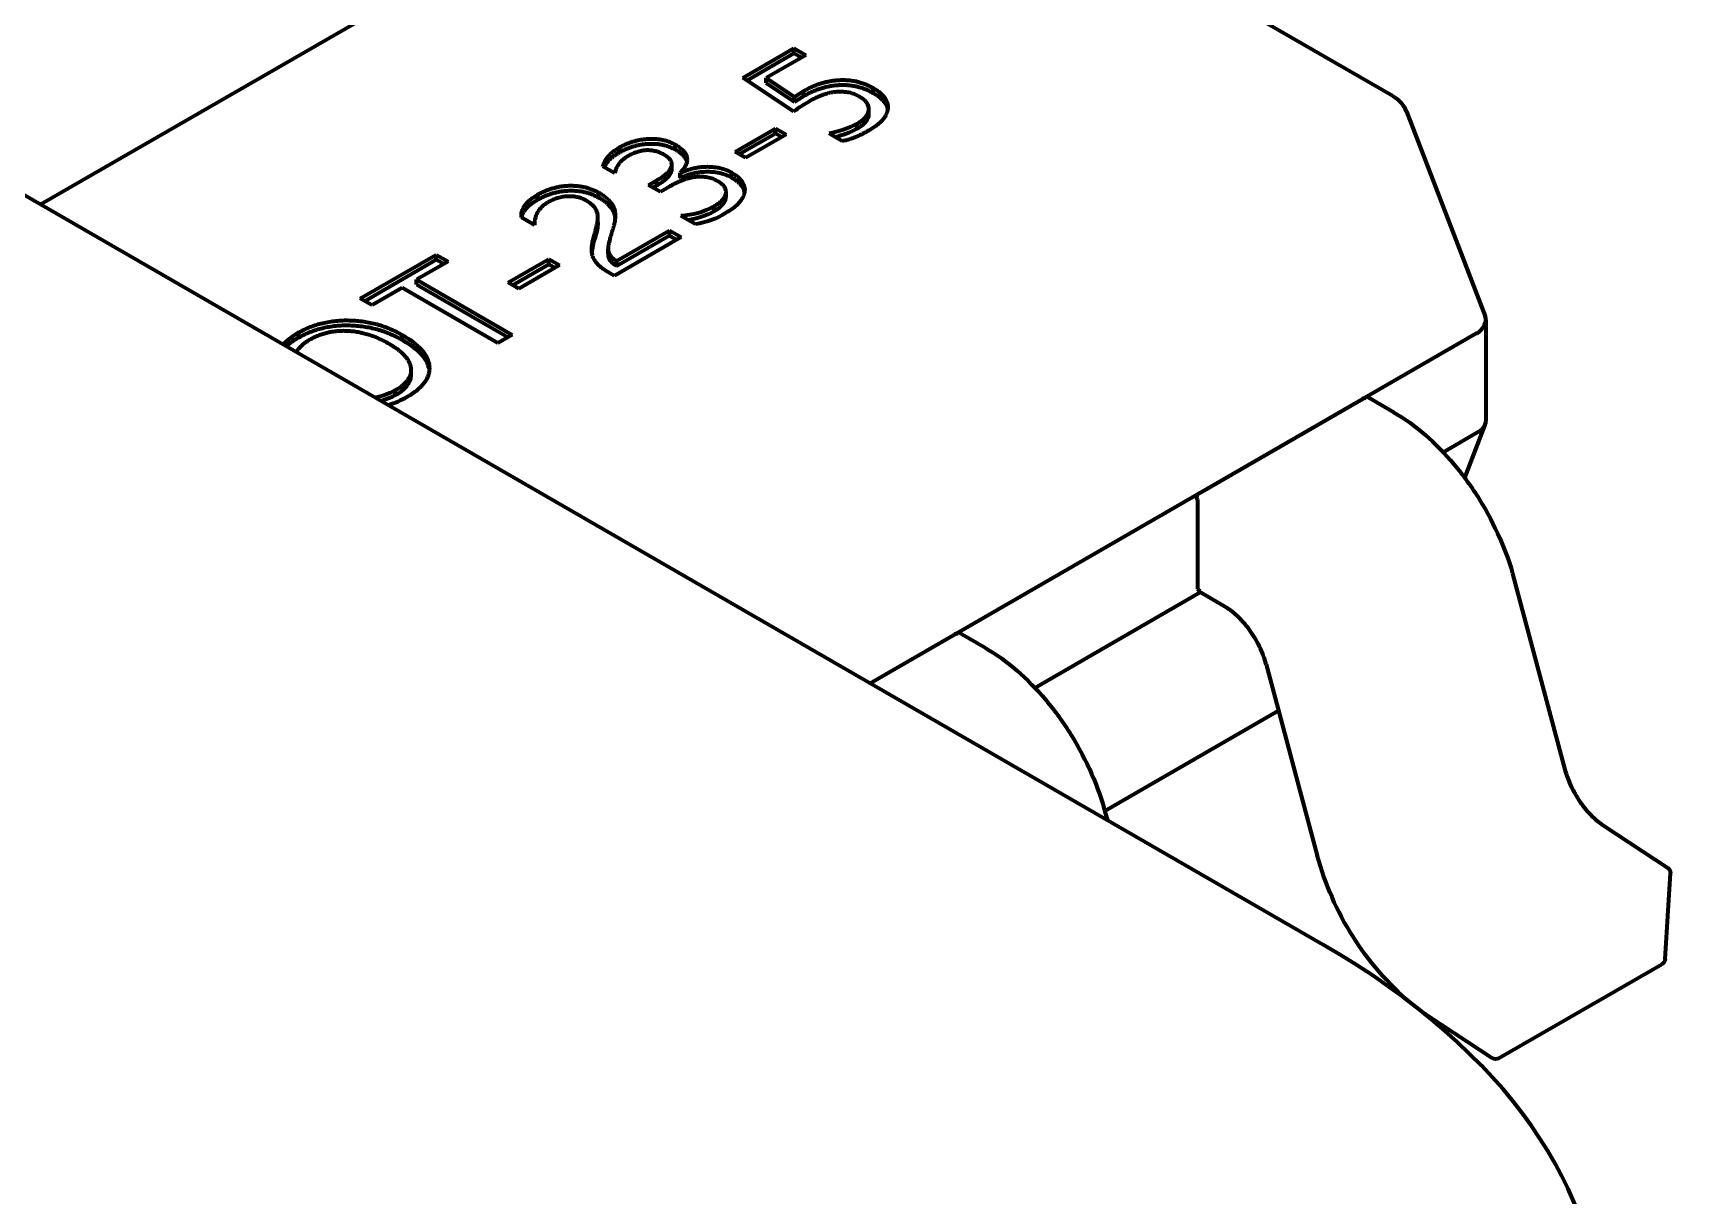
# Model space of a CAD drawing. Header units: millimetres. Extents: x 0 to 1189, y 0 to 841.
# Drawn here: x 656.75 to 659.373, y 236.555 to 238.392 of the extents above; entities that cross this region are included whole.
import ezdxf

# ---------------------------------------------------------------- set-up
doc = ezdxf.new("R2010")
doc.units = ezdxf.units.MM
doc.header["$LTSCALE"] = 0.75
doc.layers.add('Visible', color=7, linetype='Continuous', lineweight=70)

msp = doc.modelspace()

# ---------------------------------------------------------------- linework, layer by layer
at = {"layer": 'Visible', "extrusion": (0, 0.816497, 0.57735)}
for p, q in [((658.7876, 236.9515), (648.0336, 243.1603)), ((657.9542, 238.81), (656.7613, 238.1213)), ((658.8984, 238.2927), (658.0022, 238.81)), ((657.871, 238.322), (657.9516, 238.3685)), ((657.9516, 238.3685), (657.9702, 238.3578)), ((657.9516, 238.3607), (657.9516, 238.3685)), ((657.8773, 238.3178), (657.9516, 238.3607)), ((657.9702, 238.3578), (657.9076, 238.3216)), ((657.9516, 238.3607), (657.9635, 238.3538)), ((657.951, 238.2685), (657.871, 238.322)), ((657.9076, 238.3216), (657.9523, 238.2917)), ((657.9076, 238.3137), (657.9076, 238.3216)), ((657.9076, 238.3137), (657.9523, 238.2838)), ((657.9523, 238.2917), (657.9673, 238.3011)), ((657.9523, 238.2838), (657.9673, 238.2933)), ((657.9523, 238.2838), (657.9523, 238.2917)), ((657.9673, 238.2933), (657.9673, 238.3011)), ((658.0768, 238.298), (658.0768, 238.3058)), ((658.07, 238.2649), (658.07, 238.2727)), ((658.9192, 238.2683), (659.0437, 237.9448)), ((657.8585, 238.2048), (657.9226, 238.2418)), ((657.9226, 238.2418), (657.9392, 238.2323)), ((657.9226, 238.234), (657.9226, 238.2418)), ((658.0508, 238.2411), (658.0508, 238.2489)), ((657.6759, 238.2039), (657.6759, 238.2117)), ((657.7641, 238.2084), (657.7641, 238.2162)), ((657.8652, 238.2009), (657.9226, 238.234)), ((657.9392, 238.2323), (657.875, 238.1952)), ((657.9226, 238.234), (657.9324, 238.2283)), ((658.0278, 238.2218), (658.007, 238.2338)), ((657.7588, 238.1769), (657.7588, 238.1847)), ((657.875, 238.1952), (657.8585, 238.2048)), ((657.6685, 238.171), (657.6499, 238.1818)), ((657.7218, 238.1522), (657.7352, 238.1599)), ((657.7352, 238.1521), (657.7352, 238.1599)), ((657.7717, 238.1718), (657.7721, 238.1716)), ((657.7717, 238.164), (657.7717, 238.1718)), ((657.7717, 238.164), (657.7721, 238.1637)), ((657.7721, 238.1637), (657.7721, 238.1716)), ((657.8532, 238.1641), (657.8532, 238.1719)), ((657.5463, 238.1291), (657.5463, 238.1369)), ((657.6431, 238.1324), (657.6431, 238.1403)), ((657.7405, 238.1414), (657.7218, 238.1522)), ((657.7286, 238.1483), (657.7352, 238.1521)), ((657.7545, 238.1496), (657.7405, 238.1414)), ((657.8443, 238.1335), (657.8443, 238.1414)), ((657.8249, 238.1107), (657.8249, 238.1185)), ((657.5417, 238.0889), (657.5209, 238.1009)), ((657.5417, 238.0889), (657.5417, 238.0903)), ((657.6418, 238.093), (657.6418, 238.1009)), ((657.6716, 238.0324), (657.7549, 238.0805)), ((657.7549, 238.0805), (657.7736, 238.0697)), ((657.7549, 238.0726), (657.7549, 238.0805)), ((657.7958, 238.0903), (657.7731, 238.1035)), ((657.658, 238.0437), (657.658, 238.0516)), ((657.7736, 238.0697), (657.668, 238.0088)), ((657.6716, 238.0245), (657.7549, 238.0726)), ((657.7549, 238.0726), (657.7668, 238.0658)), ((657.2664, 237.9729), (657.3865, 238.0422)), ((657.2732, 237.969), (657.3865, 238.0344)), ((657.4051, 238.0315), (657.3554, 238.0028)), ((657.3865, 238.0422), (657.4051, 238.0315)), ((657.3865, 238.0344), (657.3865, 238.0422)), ((657.3865, 238.0344), (657.3983, 238.0276)), ((657.5003, 237.998), (657.5645, 238.0351)), ((657.5071, 237.9941), (657.5645, 238.0272)), ((657.5811, 238.0255), (657.5169, 237.9884)), ((657.5645, 238.0351), (657.5811, 238.0255)), ((657.5645, 238.0272), (657.5645, 238.0351)), ((657.5645, 238.0272), (657.5743, 238.0216)), ((657.6716, 238.0245), (657.6716, 238.0324)), ((657.3554, 238.0028), (657.5065, 237.9155)), ((657.3554, 237.9949), (657.3554, 238.0028)), ((657.668, 238.0088), (657.6596, 238.0136)), ((657.285, 237.9622), (657.2664, 237.9729)), ((657.3326, 237.9896), (657.285, 237.9622)), ((657.4838, 237.9024), (657.3326, 237.9896)), ((657.3554, 237.9949), (657.4997, 237.9116)), ((657.5169, 237.9884), (657.5003, 237.998)), ((659.0447, 237.9392), (659.0447, 237.7789)), ((657.169, 237.9112), (657.169, 237.9191)), ((657.3327, 237.9077), (657.3327, 237.9155)), ((657.5065, 237.9155), (657.4838, 237.9024)), ((659.0307, 237.9179), (658.0722, 237.3645)), ((657.3469, 237.8525), (657.3469, 237.8603)), ((657.3216, 237.82), (657.3216, 237.8279)), ((658.8541, 237.8159), (658.5961, 237.667)), ((658.8996, 237.7929), (658.8589, 237.8164)), ((659.0114, 237.6895), (659.0437, 237.7733)), ((658.9773, 237.7302), (659.0307, 237.761)), ((658.5893, 237.6552), (658.5893, 237.5141)), ((659.0892, 237.5306), (659.1698, 237.2284)), ((658.3322, 237.3578), (658.5933, 237.5085)), ((658.632, 237.4862), (658.5913, 237.5097)), ((658.2091, 237.4435), (658.0722, 237.3645)), ((658.2546, 237.4205), (658.2139, 237.444)), ((658.6977, 237.3947), (658.7783, 237.0925)), ((658.7174, 237.321), (658.4429, 237.1625)), ((658.4441, 237.1582), (658.4468, 237.1482)), ((659.2307, 237.1399), (659.3322, 237.0731)), ((659.328, 236.9286), (659.3365, 237.0645)), ((659.0652, 236.7719), (659.3232, 236.9209)), ((658.9536, 236.839), (659.0551, 236.7722))]:
    msp.add_line(p, q, dxfattribs=at)
at = {"layer": 'Visible', "extrusion": (-2e-16, -1e-16, -1)}
msp.add_arc((-658.8743, 238.2511), 0.048, 120, 158.9483, dxfattribs=at)
at = {"layer": 'Visible'}
for centre, radius, start, end in [((658.1426, 237.9979), 0.3315, 119.6757, 125.3117), ((657.7489, 238.0339), 0.1173, 161.2804, 173.553), ((657.2188, 237.8287), 0.1031, 118.874, 136.1837), ((657.2252, 237.8114), 0.1145, 119.4046, 131.4715)]:
    msp.add_arc(centre, radius, start, end, dxfattribs=at)
at = {"layer": 'Visible', "extrusion": (-1e-16, 0, -1)}
for centre, radius, start, end in [((-657.9847, 238.3698), 0.1378, 241.3123, 260.6845), ((-657.9886, 238.3525), 0.1276, 240.8335, 257.2002), ((-657.7743, 238.2234), 0.1348, 239.0626, 260.7927), ((-657.5655, 238.0962), 0.0764, 182.3458, 198.7825), ((-657.2741, 237.9025), 0.0951, 240.0652, 254.6692), ((-657.2665, 237.9448), 0.1474, 240.0243, 252.5604), ((-659.3269, 237.0651), 0.0096, 123.3487, 183.5907), ((-659.0604, 236.7802), 0.0096, 240, 303.3487)]:
    msp.add_arc(centre, radius, start, end, dxfattribs=at)
at = {"layer": 'Visible', "extrusion": (-2e-16, 0, -1)}
for centre, radius, start, end in [((-657.7659, 238.226), 0.1227, 241.2054, 266.6361), ((-659.2299, 237.2149), 0.4678, 310.5722, 344.8271)]:
    msp.add_arc(centre, radius, start, end, dxfattribs=at)
at = {"layer": 'Visible', "extrusion": (-2e-16, 2e-16, -1)}
msp.add_arc((-657.7683, 238.2117), 0.1159, 240.7353, 262.0389, dxfattribs=at)
at = {"layer": 'Visible', "extrusion": (-1e-16, 1e-16, -1)}
for centre, radius, start, end in [((-657.2733, 237.9122), 0.0972, 240.1977, 260.3973), ((-658.8541, 237.8081), 0.00784, 60, 105), ((-658.2091, 237.4357), 0.00784, 60, 105), ((-659.3184, 236.9292), 0.0096, 183.5907, 240)]:
    msp.add_arc(centre, radius, start, end, dxfattribs=at)
at = {"layer": 'Visible', "extrusion": (0, 0, -1)}
msp.add_arc((-658.5961, 237.6591), 0.00784, 330, 60, dxfattribs=at)
at = {"layer": 'Visible', "extrusion": (1e-16, -1e-16, -1)}
msp.add_arc((-658.5961, 237.518), 0.00784, 285, 330, dxfattribs=at)
at = {"layer": 'Visible'}
for centre, major_axis, ratio, start_param, end_param in [((658.9967, 237.9332), (0.0478, 0.0089), 0.564217, -0.866313, 0.104453), ((658.9967, 237.785), (-0.0478, 0.0089), 0.564217, 2.484186, 3.246046), ((657.7269, 236.3391), (1.5, 0), 0.57735, -0.785398, 0.785398)]:
    msp.add_ellipse(centre, major_axis=major_axis, ratio=ratio, start_param=start_param, end_param=end_param, dxfattribs=at)
for points, knots in [([(657.9673, 238.3011), (657.9696, 238.3024), (657.974, 238.3049), (657.981, 238.3081), (657.988, 238.311), (657.995, 238.3134), (658.0021, 238.3153), (658.0093, 238.3168), (658.0165, 238.3178), (658.0237, 238.3184), (658.0309, 238.3185), (658.038, 238.3181), (658.0449, 238.3173), (658.0516, 238.3159), (658.0582, 238.3141), (658.0647, 238.3118), (658.0709, 238.309), (658.0748, 238.3069), (658.0768, 238.3058)], [0, 0, 0, 0, 0.076159, 0.14825, 0.216934, 0.282319, 0.345254, 0.406287, 0.465511, 0.524282, 0.581767, 0.638696, 0.694801, 0.751709, 0.810216, 0.870695, 0.933737, 1, 1, 1, 1]), ([(657.9673, 238.2933), (657.9696, 238.2945), (657.974, 238.297), (657.981, 238.3003), (657.988, 238.3031), (657.995, 238.3055), (658.0021, 238.3075), (658.0093, 238.3089), (658.0165, 238.31), (658.0237, 238.3106), (658.0309, 238.3107), (658.038, 238.3103), (658.0449, 238.3094), (658.0516, 238.3081), (658.0582, 238.3063), (658.0647, 238.304), (658.0709, 238.3012), (658.0748, 238.2991), (658.0768, 238.298)], [0, 0, 0, 0, 0.076159, 0.14825, 0.216934, 0.282319, 0.345254, 0.406287, 0.465511, 0.524282, 0.581767, 0.638696, 0.694801, 0.751709, 0.810216, 0.870695, 0.933737, 1, 1, 1, 1]), ([(658.0554, 238.2919), (658.0541, 238.2926), (658.0515, 238.294), (658.0473, 238.2958), (658.043, 238.2972), (658.0386, 238.2984), (658.0339, 238.2991), (658.0292, 238.2996), (658.0243, 238.2998), (658.0193, 238.2995), (658.0143, 238.299), (658.0092, 238.2981), (658.0041, 238.2969), (657.999, 238.2954), (657.9938, 238.2935), (657.9887, 238.2913), (657.9835, 238.2888), (657.9802, 238.287), (657.9785, 238.286)], [0, 0, 0, 0, 0.062083, 0.121032, 0.177654, 0.232907, 0.287008, 0.341219, 0.396912, 0.453428, 0.51225, 0.572173, 0.63498, 0.700565, 0.769066, 0.841798, 0.91869, 1, 1, 1, 1]), ([(657.6499, 238.1818), (657.6502, 238.1832), (657.6509, 238.186), (657.6528, 238.1901), (657.6552, 238.194), (657.6582, 238.1978), (657.6617, 238.2015), (657.6659, 238.2051), (657.6705, 238.2085), (657.6741, 238.2106), (657.6759, 238.2117)], [0, 0, 0, 0, 0.124808, 0.248005, 0.370909, 0.492675, 0.615908, 0.741303, 0.869099, 1, 1, 1, 1]), ([(657.6759, 238.2117), (657.6777, 238.2127), (657.6812, 238.2147), (657.6868, 238.2173), (657.6924, 238.2195), (657.6981, 238.2214), (657.7039, 238.223), (657.7099, 238.2241), (657.7158, 238.225), (657.7219, 238.2254), (657.7278, 238.2255), (657.7337, 238.2253), (657.7393, 238.2247), (657.7447, 238.2237), (657.7499, 238.2224), (657.7549, 238.2207), (657.7597, 238.2187), (657.7626, 238.217), (657.7641, 238.2162)], [0, 0, 0, 0, 0.075441, 0.147135, 0.215855, 0.281991, 0.3463, 0.408811, 0.47032, 0.531658, 0.591827, 0.650177, 0.707058, 0.763614, 0.820822, 0.878369, 0.937867, 1, 1, 1, 1]), ([(657.6759, 238.2039), (657.6777, 238.2049), (657.6812, 238.2068), (657.6868, 238.2094), (657.6924, 238.2117), (657.6981, 238.2136), (657.7039, 238.2151), (657.7099, 238.2163), (657.7158, 238.2171), (657.7219, 238.2176), (657.7278, 238.2177), (657.7337, 238.2175), (657.7393, 238.2169), (657.7447, 238.2159), (657.7499, 238.2145), (657.7549, 238.2129), (657.7597, 238.2108), (657.7626, 238.2092), (657.7641, 238.2084)], [0, 0, 0, 0, 0.075441, 0.147135, 0.215855, 0.281991, 0.3463, 0.408811, 0.47032, 0.531658, 0.591827, 0.650177, 0.707058, 0.763614, 0.820822, 0.878369, 0.937867, 1, 1, 1, 1]), ([(657.6521, 238.1805), (657.6523, 238.1811), (657.6533, 238.183), (657.6552, 238.1862), (657.6582, 238.19), (657.6617, 238.1937), (657.6659, 238.1972), (657.6705, 238.2007), (657.6741, 238.2028), (657.6759, 238.2039)], [0.1966183, 0.1966183, 0.1966183, 0.1966183, 0.2480047, 0.3709091, 0.4926748, 0.6159078, 0.7413026, 0.8690995, 1, 1, 1, 1]), ([(657.6889, 238.1977), (657.6874, 238.1968), (657.6846, 238.1951), (657.6809, 238.1922), (657.6776, 238.1892), (657.6749, 238.1859), (657.6725, 238.1825), (657.6707, 238.1788), (657.6693, 238.175), (657.6688, 238.1724), (657.6685, 238.171)], [0, 0, 0, 0, 0.120789, 0.239996, 0.360305, 0.48124, 0.605206, 0.73267, 0.863346, 1, 1, 1, 1]), ([(657.7466, 238.2), (657.7455, 238.2006), (657.7433, 238.2018), (657.7399, 238.2034), (657.7365, 238.2047), (657.733, 238.2057), (657.7295, 238.2065), (657.7259, 238.207), (657.7223, 238.2072), (657.7187, 238.2073), (657.7151, 238.207), (657.7114, 238.2064), (657.7077, 238.2056), (657.704, 238.2045), (657.7002, 238.2032), (657.6964, 238.2016), (657.6926, 238.1998), (657.6901, 238.1984), (657.6889, 238.1977)], [0, 0, 0, 0, 0.069732, 0.135022, 0.196455, 0.255143, 0.311671, 0.366449, 0.420427, 0.475062, 0.529701, 0.58661, 0.645875, 0.708486, 0.774577, 0.845123, 0.919948, 1, 1, 1, 1]), ([(657.8318, 238.158), (657.8305, 238.1587), (657.828, 238.1601), (657.8239, 238.1619), (657.8196, 238.1633), (657.8153, 238.1643), (657.8108, 238.165), (657.8062, 238.1654), (657.8015, 238.1654), (657.7967, 238.165), (657.7918, 238.1643), (657.7868, 238.1632), (657.7817, 238.1618), (657.7764, 238.1601), (657.7711, 238.1579), (657.7656, 238.1555), (657.7601, 238.1527), (657.7564, 238.1506), (657.7545, 238.1496)], [0, 0, 0, 0, 0.060021, 0.116969, 0.171159, 0.223772, 0.274737, 0.326278, 0.378445, 0.432141, 0.4889, 0.548263, 0.611779, 0.67927, 0.751718, 0.82918, 0.911857, 1, 1, 1, 1]), ([(657.7721, 238.1716), (657.7738, 238.1723), (657.7772, 238.1739), (657.7825, 238.1759), (657.7878, 238.1775), (657.7932, 238.179), (657.7986, 238.18), (657.804, 238.1808), (657.8095, 238.1813), (657.8149, 238.1814), (657.8203, 238.1813), (657.8256, 238.1808), (657.8307, 238.1801), (657.8355, 238.179), (657.8402, 238.1777), (657.8448, 238.1761), (657.8492, 238.1742), (657.8519, 238.1727), (657.8532, 238.1719)], [0, 0, 0, 0, 0.073045, 0.143274, 0.210654, 0.275936, 0.339493, 0.40143, 0.462555, 0.523512, 0.583371, 0.642358, 0.700625, 0.758294, 0.816446, 0.875625, 0.936786, 1, 1, 1, 1]), ([(657.7721, 238.1637), (657.7738, 238.1645), (657.7772, 238.166), (657.7825, 238.168), (657.7878, 238.1697), (657.7932, 238.1711), (657.7986, 238.1722), (657.804, 238.173), (657.8095, 238.1734), (657.8149, 238.1736), (657.8203, 238.1734), (657.8256, 238.173), (657.8307, 238.1723), (657.8355, 238.1712), (657.8402, 238.1699), (657.8448, 238.1683), (657.8492, 238.1663), (657.8519, 238.1648), (657.8532, 238.1641)], [0, 0, 0, 0, 0.073045, 0.143274, 0.210654, 0.275936, 0.339493, 0.40143, 0.462555, 0.523512, 0.583371, 0.642358, 0.700625, 0.758294, 0.816446, 0.875625, 0.936786, 1, 1, 1, 1]), ([(657.5209, 238.1009), (657.5209, 238.1025), (657.5209, 238.1058), (657.5217, 238.1106), (657.5236, 238.1153), (657.5261, 238.1198), (657.5295, 238.1243), (657.5341, 238.1286), (657.5397, 238.1329), (657.5441, 238.1356), (657.5463, 238.1369)], [0, 0, 0, 0, 0.122889, 0.243164, 0.361851, 0.480193, 0.600607, 0.726086, 0.859015, 1, 1, 1, 1]), ([(657.5463, 238.1369), (657.5482, 238.138), (657.552, 238.1401), (657.558, 238.1428), (657.564, 238.1452), (657.5702, 238.1472), (657.5764, 238.1489), (657.5828, 238.1501), (657.5893, 238.1509), (657.5958, 238.1514), (657.6023, 238.1514), (657.6087, 238.1511), (657.6149, 238.1503), (657.6209, 238.1491), (657.6268, 238.1475), (657.6324, 238.1455), (657.6379, 238.1431), (657.6413, 238.1412), (657.6431, 238.1403)], [0, 0, 0, 0, 0.072845, 0.142706, 0.209506, 0.273874, 0.336507, 0.39788, 0.458241, 0.518424, 0.577897, 0.635861, 0.693656, 0.751476, 0.810243, 0.870928, 0.933828, 1, 1, 1, 1]), ([(657.5463, 238.1291), (657.5482, 238.1301), (657.552, 238.1322), (657.558, 238.135), (657.564, 238.1374), (657.5702, 238.1394), (657.5764, 238.141), (657.5828, 238.1422), (657.5893, 238.1431), (657.5958, 238.1435), (657.6023, 238.1436), (657.6087, 238.1432), (657.6149, 238.1425), (657.6209, 238.1413), (657.6268, 238.1397), (657.6324, 238.1377), (657.6379, 238.1353), (657.6413, 238.1334), (657.6431, 238.1324)], [0, 0, 0, 0, 0.072845, 0.142706, 0.209506, 0.273874, 0.336507, 0.39788, 0.458241, 0.518424, 0.577897, 0.635861, 0.693656, 0.751476, 0.810243, 0.870928, 0.933828, 1, 1, 1, 1]), ([(657.624, 238.1274), (657.6229, 238.128), (657.6208, 238.1292), (657.6173, 238.1307), (657.6137, 238.132), (657.61, 238.133), (657.6062, 238.1337), (657.6024, 238.1343), (657.5984, 238.1345), (657.5944, 238.1344), (657.5903, 238.1341), (657.5862, 238.1336), (657.5822, 238.1328), (657.5782, 238.1317), (657.5743, 238.1304), (657.5704, 238.1288), (657.5666, 238.127), (657.5641, 238.1257), (657.5629, 238.125)], [0, 0, 0, 0, 0.066013, 0.12926, 0.189577, 0.247791, 0.305021, 0.361935, 0.419111, 0.47743, 0.53667, 0.59652, 0.657293, 0.720522, 0.785489, 0.853809, 0.924759, 1, 1, 1, 1]), ([(657.5214, 238.1006), (657.5215, 238.1013), (657.5221, 238.1036), (657.5236, 238.1074), (657.5261, 238.112), (657.5295, 238.1164), (657.5341, 238.1208), (657.5397, 238.1251), (657.5441, 238.1277), (657.5463, 238.1291)], [0.1885548, 0.1885548, 0.1885548, 0.1885548, 0.2431644, 0.3618514, 0.4801929, 0.6006068, 0.7260863, 0.8590153, 1, 1, 1, 1]), ([(657.5629, 238.125), (657.5612, 238.1239), (657.5577, 238.1217), (657.5533, 238.118), (657.5496, 238.1139), (657.5466, 238.1094), (657.5442, 238.1046), (657.5425, 238.0996), (657.5416, 238.0943), (657.5416, 238.0907), (657.5417, 238.0889)], [0, 0, 0, 0, 0.111561, 0.225529, 0.342928, 0.466551, 0.594311, 0.724969, 0.859685, 1, 1, 1, 1]), ([(657.6596, 238.0136), (657.6573, 238.015), (657.6529, 238.0177), (657.6471, 238.0218), (657.6424, 238.026), (657.6387, 238.0302), (657.6359, 238.0346), (657.6339, 238.0392), (657.6326, 238.0442), (657.6322, 238.0486), (657.6321, 238.0523), (657.6324, 238.0554), (657.6328, 238.0588), (657.6334, 238.0624), (657.6342, 238.0663), (657.6352, 238.0705), (657.6364, 238.0748), (657.6374, 238.0779), (657.6378, 238.0794)], [0, 0, 0, 0, 0.081356, 0.157154, 0.227256, 0.292657, 0.357028, 0.424559, 0.49552, 0.570628, 0.611162, 0.655443, 0.703235, 0.75514, 0.810609, 0.869731, 0.933058, 1, 1, 1, 1]), ([(657.6656, 238.0835), (657.6651, 238.0818), (657.664, 238.0786), (657.6627, 238.0741), (657.6615, 238.0699), (657.6605, 238.0661), (657.6597, 238.0628), (657.659, 238.0598), (657.6585, 238.0573), (657.6581, 238.0544), (657.658, 238.0513), (657.6582, 238.048), (657.659, 238.0449), (657.6603, 238.0422), (657.6621, 238.0396), (657.6646, 238.0371), (657.6678, 238.0347), (657.6703, 238.0332), (657.6716, 238.0324)], [0, 0, 0, 0, 0.09411, 0.181001, 0.259705, 0.330516, 0.394134, 0.449584, 0.497569, 0.537732, 0.607398, 0.670496, 0.727515, 0.779123, 0.829233, 0.88214, 0.938894, 1, 1, 1, 1]), ([(657.658, 238.0437), (657.658, 238.0436), (657.658, 238.0424), (657.6582, 238.0401), (657.659, 238.0371), (657.6603, 238.0343), (657.6621, 238.0318), (657.6646, 238.0293), (657.6678, 238.0268), (657.6703, 238.0253), (657.6716, 238.0245)], [0.6011795, 0.6011795, 0.6011795, 0.6011795, 0.607398, 0.6704955, 0.7275155, 0.7791229, 0.8292335, 0.88214, 0.9388936, 1, 1, 1, 1]), ([(657.169, 237.9191), (657.172, 237.9207), (657.1777, 237.9239), (657.1872, 237.928), (657.1968, 237.9315), (657.2068, 237.9343), (657.2171, 237.9363), (657.2277, 237.9378), (657.2386, 237.9385), (657.2497, 237.9385), (657.2609, 237.938), (657.2719, 237.9367), (657.2827, 237.9348), (657.2932, 237.9322), (657.3035, 237.929), (657.3135, 237.9251), (657.3234, 237.9207), (657.3296, 237.9172), (657.3327, 237.9155)], [0, 0, 0, 0, 0.066567, 0.130199, 0.191659, 0.251309, 0.31025, 0.368993, 0.428178, 0.488723, 0.5497, 0.610341, 0.671071, 0.732734, 0.795941, 0.861257, 0.929227, 1, 1, 1, 1]), ([(657.169, 237.9112), (657.172, 237.9129), (657.1777, 237.9161), (657.1872, 237.9202), (657.1968, 237.9236), (657.2068, 237.9264), (657.2171, 237.9285), (657.2277, 237.9299), (657.2386, 237.9307), (657.2497, 237.9307), (657.2609, 237.9301), (657.2719, 237.9288), (657.2827, 237.927), (657.2932, 237.9244), (657.3035, 237.9212), (657.3135, 237.9173), (657.3234, 237.9128), (657.3296, 237.9094), (657.3327, 237.9077)], [0, 0, 0, 0, 0.066567, 0.130199, 0.191659, 0.251309, 0.31025, 0.368993, 0.428178, 0.488723, 0.5497, 0.610341, 0.671071, 0.732734, 0.795941, 0.861257, 0.929227, 1, 1, 1, 1]), ([(657.3124, 237.9009), (657.3097, 237.9024), (657.3045, 237.9054), (657.2961, 237.9093), (657.2879, 237.9127), (657.2796, 237.9156), (657.2713, 237.9179), (657.263, 237.9197), (657.2546, 237.9209), (657.2463, 237.9215), (657.2381, 237.9217), (657.23, 237.9212), (657.2222, 237.9203), (657.2146, 237.9188), (657.2071, 237.9168), (657.2, 237.9142), (657.1929, 237.9112), (657.1886, 237.9088), (657.1864, 237.9076)], [0, 0, 0, 0, 0.078824, 0.153511, 0.224361, 0.291439, 0.355406, 0.41692, 0.476441, 0.534947, 0.592256, 0.647966, 0.703706, 0.759628, 0.816235, 0.874959, 0.935818, 1, 1, 1, 1]), ([(657.1864, 237.9076), (657.1843, 237.9063), (657.1802, 237.9038), (657.175, 237.8998), (657.1707, 237.8956), (657.1675, 237.8916), (657.1661, 237.889), (657.1655, 237.8879)], [0, 0, 0, 0, 0.0632812, 0.1239664, 0.1825848, 0.2402813, 0.2813628, 0.2813628, 0.2813628, 0.2813628]), ([(659.1698, 237.2284), (659.1722, 237.2191), (659.1759, 237.2094), (659.1848, 237.191), (659.1901, 237.1821), (659.202, 237.1657), (659.2087, 237.1582), (659.2205, 237.1473), (659.2257, 237.1432), (659.2307, 237.1399)], [0, 0, 0, 0, 0.00310539, 0.00310539, 0.00616285, 0.00616285, 0.00923679, 0.00923679, 0.011457, 0.011457, 0.011457, 0.011457])]:
    msp.add_open_spline(points, degree=3, knots=knots, dxfattribs=at)
at = {"layer": 'Visible', "extrusion": (-2.90256e-11, 1.23677e-11, -1)}
msp.add_open_spline([(658.0508, 238.2489), (658.0522, 238.2498), (658.055, 238.2514), (658.0587, 238.254), (658.0619, 238.2567), (658.0645, 238.2595), (658.0667, 238.2623), (658.0683, 238.2651), (658.0694, 238.268), (658.07, 238.2709), (658.0701, 238.2738), (658.0696, 238.2767), (658.0686, 238.2794), (658.067, 238.2821), (658.0649, 238.2847), (658.0623, 238.2872), (658.0591, 238.2896), (658.0567, 238.2911), (658.0554, 238.2919)], degree=3, knots=[0, 0, 0, 0, 0.073096, 0.142687, 0.209291, 0.273985, 0.336956, 0.398148, 0.458937, 0.519894, 0.58003, 0.638519, 0.696427, 0.754204, 0.812838, 0.872862, 0.935074, 1, 1, 1, 1], dxfattribs=at)
at = {"layer": 'Visible', "extrusion": (3.61573e-11, 6.6935e-12, -1)}
msp.add_open_spline([(658.0768, 238.3058), (658.0788, 238.3046), (658.0826, 238.3023), (658.0875, 238.2985), (658.0917, 238.2946), (658.095, 238.2906), (658.0976, 238.2864), (658.0993, 238.2821), (658.1001, 238.2777), (658.1001, 238.2732), (658.0993, 238.2687), (658.0976, 238.2642), (658.0952, 238.2597), (658.0919, 238.2553), (658.0877, 238.251), (658.0828, 238.2468), (658.077, 238.2426), (658.0726, 238.24), (658.0704, 238.2387)], degree=3, knots=[0, 0, 0, 0, 0.06488, 0.127129, 0.187313, 0.246177, 0.303847, 0.361475, 0.419983, 0.479371, 0.539569, 0.600272, 0.661529, 0.723981, 0.788845, 0.855961, 0.926427, 1, 1, 1, 1], dxfattribs=at)
at = {"layer": 'Visible', "extrusion": (-2.71007e-10, -2.55504e-10, -1)}
msp.add_open_spline([(658.0768, 238.298), (658.0788, 238.2968), (658.0826, 238.2945), (658.0875, 238.2907), (658.0917, 238.2868), (658.095, 238.2827), (658.0976, 238.2786), (658.0991, 238.2748), (658.0996, 238.2724), (658.0998, 238.2714)], degree=3, knots=[0, 0, 0, 0, 0.0648803, 0.1271286, 0.1873127, 0.2461766, 0.3038473, 0.3614747, 0.4001352, 0.4001352, 0.4001352, 0.4001352], dxfattribs=at)
at = {"layer": 'Visible', "extrusion": (1.3804e-10, -1.13533e-10, -1)}
msp.add_open_spline([(658.0508, 238.2411), (658.0522, 238.2419), (658.055, 238.2436), (658.0587, 238.2462), (658.0619, 238.2489), (658.0645, 238.2517), (658.0667, 238.2544), (658.0683, 238.2573), (658.0694, 238.2602), (658.0699, 238.2627), (658.07, 238.2643), (658.07, 238.2649)], degree=3, knots=[0, 0, 0, 0, 0.0730958, 0.1426868, 0.2092908, 0.2739848, 0.3369565, 0.3981475, 0.4589367, 0.5198942, 0.5570097, 0.5570097, 0.5570097, 0.5570097], dxfattribs=at)
at = {"layer": 'Visible', "extrusion": (5.90621e-11, -2.25864e-10, -1)}
msp.add_open_spline([(658.0704, 238.2387), (658.0684, 238.2376), (658.0646, 238.2354), (658.0588, 238.2324), (658.0532, 238.2298), (658.0479, 238.2275), (658.0426, 238.2256), (658.0375, 238.2239), (658.0326, 238.2226), (658.0294, 238.222), (658.0278, 238.2218)], degree=3, knots=[0, 0, 0, 0, 0.157798, 0.306192, 0.443649, 0.572201, 0.691519, 0.801928, 0.905136, 1, 1, 1, 1], dxfattribs=at)
at = {"layer": 'Visible', "extrusion": (-9.65624e-11, -2.54178e-11, -1)}
msp.add_open_spline([(657.7641, 238.2162), (657.7654, 238.2154), (657.768, 238.2139), (657.7714, 238.2114), (657.7744, 238.2089), (657.7769, 238.2064), (657.779, 238.2038), (657.7806, 238.2011), (657.7818, 238.1984), (657.7825, 238.1956), (657.7828, 238.1928), (657.7825, 238.19), (657.7818, 238.1871), (657.7807, 238.1841), (657.7791, 238.1811), (657.7771, 238.178), (657.7746, 238.1749), (657.7727, 238.1729), (657.7717, 238.1718)], degree=3, knots=[0, 0, 0, 0, 0.06739, 0.131874, 0.194305, 0.254523, 0.313648, 0.370982, 0.42846, 0.485495, 0.54319, 0.602018, 0.662096, 0.724171, 0.788811, 0.856153, 0.926276, 1, 1, 1, 1], dxfattribs=at)
at = {"layer": 'Visible', "extrusion": (3.22678e-11, -1.34297e-11, -1)}
msp.add_open_spline([(657.7352, 238.1599), (657.7368, 238.1609), (657.7399, 238.1627), (657.7442, 238.1655), (657.7479, 238.1684), (657.7511, 238.1711), (657.7537, 238.1738), (657.7558, 238.1764), (657.7573, 238.179), (657.7583, 238.1816), (657.7589, 238.1841), (657.7587, 238.1865), (657.7581, 238.1889), (657.7569, 238.1913), (657.7551, 238.1936), (657.7528, 238.1958), (657.75, 238.198), (657.7478, 238.1993), (657.7466, 238.2)], degree=3, knots=[0, 0, 0, 0, 0.086187, 0.167409, 0.243421, 0.314365, 0.381375, 0.443481, 0.502681, 0.55887, 0.612869, 0.665343, 0.717152, 0.769747, 0.823575, 0.879482, 0.937742, 1, 1, 1, 1], dxfattribs=at)
at = {"layer": 'Visible', "extrusion": (9.86872e-11, 5.35734e-11, -1)}
msp.add_open_spline([(657.7641, 238.2084), (657.7654, 238.2076), (657.768, 238.2061), (657.7714, 238.2036), (657.7744, 238.2011), (657.7769, 238.1985), (657.779, 238.1959), (657.7806, 238.1933), (657.7817, 238.1909), (657.7821, 238.1894), (657.7822, 238.1888)], degree=3, knots=[0, 0, 0, 0, 0.0673902, 0.1318741, 0.1943052, 0.2545231, 0.3136482, 0.3709821, 0.42846, 0.4646883, 0.4646883, 0.4646883, 0.4646883], dxfattribs=at)
at = {"layer": 'Visible', "extrusion": (5.74644e-11, -1.10495e-11, -1)}
msp.add_open_spline([(657.7352, 238.1521), (657.7368, 238.153), (657.7399, 238.1549), (657.7442, 238.1577), (657.7479, 238.1605), (657.7511, 238.1632), (657.7537, 238.1659), (657.7558, 238.1686), (657.7573, 238.1712), (657.7583, 238.1737), (657.7587, 238.1756), (657.7588, 238.1767), (657.7588, 238.1769)], degree=3, knots=[0, 0, 0, 0, 0.0861866, 0.1674085, 0.2434211, 0.3143651, 0.3813751, 0.4434811, 0.5026805, 0.5588696, 0.6128693, 0.6265187, 0.6265187, 0.6265187, 0.6265187], dxfattribs=at)
at = {"layer": 'Visible', "extrusion": (6.41399e-11, -5.42848e-11, -1)}
msp.add_open_spline([(657.8249, 238.1185), (657.8263, 238.1193), (657.829, 238.1209), (657.8327, 238.1235), (657.8358, 238.126), (657.8384, 238.1286), (657.8406, 238.1312), (657.8423, 238.1339), (657.8435, 238.1365), (657.8442, 238.1392), (657.8444, 238.1418), (657.8441, 238.1444), (657.8433, 238.1469), (657.842, 238.1493), (657.8402, 238.1516), (657.8378, 238.1538), (657.8351, 238.156), (657.8329, 238.1573), (657.8318, 238.158)], degree=3, knots=[0, 0, 0, 0, 0.077323, 0.150821, 0.220268, 0.287383, 0.351755, 0.414058, 0.475171, 0.535117, 0.593976, 0.651252, 0.707222, 0.763167, 0.819927, 0.877736, 0.937393, 1, 1, 1, 1], dxfattribs=at)
at = {"layer": 'Visible', "extrusion": (1.89758e-11, 3.34e-12, -1)}
msp.add_open_spline([(657.8532, 238.1719), (657.8551, 238.1708), (657.8586, 238.1687), (657.8631, 238.1651), (657.8669, 238.1615), (657.8698, 238.1577), (657.872, 238.1538), (657.8733, 238.1497), (657.8739, 238.1455), (657.8736, 238.1411), (657.8726, 238.1368), (657.8708, 238.1324), (657.8682, 238.1282), (657.8648, 238.1239), (657.8607, 238.1198), (657.8557, 238.1157), (657.85, 238.1116), (657.8458, 238.1091), (657.8436, 238.1077)], degree=3, knots=[0, 0, 0, 0, 0.062756, 0.122804, 0.181147, 0.23848, 0.295042, 0.351956, 0.409871, 0.469696, 0.530563, 0.59207, 0.654342, 0.718115, 0.784157, 0.853071, 0.924877, 1, 1, 1, 1], dxfattribs=at)
at = {"layer": 'Visible', "extrusion": (2.50142e-10, 2.44899e-10, -1)}
msp.add_open_spline([(657.8532, 238.1641), (657.8551, 238.163), (657.8586, 238.1608), (657.8631, 238.1573), (657.8669, 238.1537), (657.8698, 238.1498), (657.872, 238.1459), (657.873, 238.1428), (657.8734, 238.1411), (657.8734, 238.1407)], degree=3, knots=[0, 0, 0, 0, 0.0627559, 0.1228043, 0.1811472, 0.2384796, 0.2950423, 0.3519561, 0.368291, 0.368291, 0.368291, 0.368291], dxfattribs=at)
at = {"layer": 'Visible', "extrusion": (-3.28562e-11, 1.00153e-11, -1)}
msp.add_open_spline([(657.6431, 238.1403), (657.6446, 238.1394), (657.6476, 238.1376), (657.6516, 238.1348), (657.6553, 238.1319), (657.6585, 238.129), (657.6612, 238.126), (657.6636, 238.1229), (657.6655, 238.1198), (657.667, 238.1166), (657.6681, 238.1132), (657.6688, 238.1096), (657.6692, 238.1058), (657.6692, 238.1018), (657.6689, 238.0975), (657.6681, 238.0931), (657.6671, 238.0883), (657.6661, 238.0851), (657.6656, 238.0835)], degree=3, knots=[0, 0, 0, 0, 0.061414, 0.121339, 0.179057, 0.235797, 0.291453, 0.346051, 0.400195, 0.454033, 0.509431, 0.568509, 0.630369, 0.6964, 0.766167, 0.840175, 0.91783, 1, 1, 1, 1], dxfattribs=at)
at = {"layer": 'Visible', "extrusion": (-1.81625e-10, -1.10859e-10, -1)}
msp.add_open_spline([(657.6431, 238.1324), (657.6446, 238.1315), (657.6476, 238.1298), (657.6516, 238.1269), (657.6553, 238.1241), (657.6585, 238.1212), (657.6612, 238.1181), (657.6636, 238.1151), (657.6655, 238.112), (657.667, 238.1088), (657.6681, 238.1054), (657.6687, 238.1023), (657.6689, 238.1004), (657.669, 238.0997)], degree=3, knots=[0, 0, 0, 0, 0.0614144, 0.1213392, 0.1790573, 0.2357972, 0.291453, 0.3460509, 0.400195, 0.4540328, 0.5094311, 0.5685094, 0.6037507, 0.6037507, 0.6037507, 0.6037507], dxfattribs=at)
at = {"layer": 'Visible', "extrusion": (-1.87258e-10, 1.3108e-10, -1)}
msp.add_open_spline([(657.8249, 238.1107), (657.8263, 238.1115), (657.829, 238.1131), (657.8327, 238.1156), (657.8358, 238.1182), (657.8384, 238.1208), (657.8406, 238.1234), (657.8423, 238.126), (657.8435, 238.1287), (657.8442, 238.1312), (657.8443, 238.1328), (657.8443, 238.1335)], degree=3, knots=[0, 0, 0, 0, 0.0773227, 0.1508214, 0.2202682, 0.2873829, 0.3517551, 0.4140582, 0.4751712, 0.5351168, 0.5834609, 0.5834609, 0.5834609, 0.5834609], dxfattribs=at)
at = {"layer": 'Visible', "extrusion": (-1.91525e-11, -1.14295e-11, -1)}
msp.add_open_spline([(657.6378, 238.0794), (657.6383, 238.081), (657.6392, 238.0841), (657.6403, 238.0885), (657.6411, 238.0927), (657.6416, 238.0966), (657.6419, 238.1002), (657.6418, 238.1035), (657.6414, 238.1065), (657.6408, 238.1093), (657.6398, 238.1119), (657.6385, 238.1143), (657.6369, 238.1167), (657.6349, 238.119), (657.6327, 238.1212), (657.6302, 238.1234), (657.6272, 238.1254), (657.6251, 238.1267), (657.624, 238.1274)], degree=3, knots=[0, 0, 0, 0, 0.09495, 0.183536, 0.265928, 0.342864, 0.41304, 0.478038, 0.537291, 0.591398, 0.642533, 0.693176, 0.743157, 0.793076, 0.843583, 0.894811, 0.946995, 1, 1, 1, 1], dxfattribs=at)
at = {"layer": 'Visible', "extrusion": (1.98061e-11, -2.9656e-12, -1)}
msp.add_open_spline([(657.3216, 237.8279), (657.3237, 237.8292), (657.328, 237.8318), (657.3335, 237.8359), (657.338, 237.8402), (657.3417, 237.8445), (657.3444, 237.849), (657.3462, 237.8536), (657.347, 237.8583), (657.3469, 237.8631), (657.3459, 237.8679), (657.3439, 237.8727), (657.341, 237.8775), (657.3371, 237.8823), (657.3323, 237.887), (657.3266, 237.8917), (657.3199, 237.8964), (657.315, 237.8994), (657.3124, 237.9009)], degree=3, knots=[0, 0, 0, 0, 0.065636, 0.128258, 0.188097, 0.246083, 0.30303, 0.35928, 0.415855, 0.473479, 0.531996, 0.59145, 0.652242, 0.715282, 0.781143, 0.850329, 0.923243, 1, 1, 1, 1], dxfattribs=at)
at = {"layer": 'Visible', "extrusion": (-1.61887e-11, -9.3098e-12, -1)}
msp.add_open_spline([(657.3327, 237.9155), (657.336, 237.9135), (657.3423, 237.9097), (657.3507, 237.9036), (657.358, 237.8975), (657.3639, 237.8912), (657.3688, 237.8849), (657.3723, 237.8784), (657.3746, 237.8718), (657.3757, 237.8652), (657.3755, 237.8586), (657.3742, 237.8522), (657.3716, 237.8459), (657.3677, 237.8398), (657.3627, 237.8338), (657.3564, 237.828), (657.3488, 237.8224), (657.3431, 237.8189), (657.3401, 237.8171)], degree=3, knots=[0, 0, 0, 0, 0.073179, 0.142927, 0.209658, 0.273749, 0.335786, 0.396323, 0.456119, 0.515979, 0.575253, 0.633438, 0.691102, 0.749526, 0.808849, 0.870017, 0.933455, 1, 1, 1, 1], dxfattribs=at)
at = {"layer": 'Visible', "extrusion": (-1.09315e-11, -4.91475e-11, -1)}
msp.add_open_spline([(657.3327, 237.9077), (657.336, 237.9057), (657.3423, 237.9019), (657.3507, 237.8958), (657.358, 237.8897), (657.3639, 237.8834), (657.3688, 237.877), (657.3723, 237.8706), (657.3744, 237.8645), (657.3751, 237.8606), (657.3753, 237.8589)], degree=3, knots=[0, 0, 0, 0, 0.0731787, 0.1429269, 0.2096582, 0.2737486, 0.3357865, 0.3963225, 0.4561188, 0.5024393, 0.5024393, 0.5024393, 0.5024393], dxfattribs=at)
at = {"layer": 'Visible', "extrusion": (3.07685e-08, -4.70093e-08, -1)}
msp.add_rational_spline([(659.0307, 237.9179), (659.0309, 237.918), (659.0312, 237.9182), (659.0315, 237.9184)], [1, 0.999953830335, 0.999953830335, 1], degree=3, dxfattribs=at)
at = {"layer": 'Visible', "extrusion": (-7.17317e-11, 5.60187e-11, -1)}
msp.add_open_spline([(657.3216, 237.82), (657.3237, 237.8214), (657.328, 237.8239), (657.3335, 237.8281), (657.338, 237.8323), (657.3417, 237.8367), (657.3444, 237.8412), (657.3462, 237.8457), (657.3468, 237.8495), (657.3469, 237.8518), (657.3469, 237.8525)], degree=3, knots=[0, 0, 0, 0, 0.0656363, 0.1282578, 0.1880967, 0.2460832, 0.3030302, 0.35928, 0.4158549, 0.4408724, 0.4408724, 0.4408724, 0.4408724], dxfattribs=at)
at = {"layer": 'Visible', "extrusion": (-5.511e-12, -5.4992e-12, -1)}
for points in [[(658.8996, 237.7929), (658.9163, 237.7833), (658.9328, 237.7714), (658.9647, 237.7438), (658.9802, 237.728), (659.0091, 237.6935), (659.0226, 237.6748), (659.0469, 237.6355), (659.0577, 237.6149), (659.076, 237.573), (659.0835, 237.5517), (659.0892, 237.5306)], [(658.2546, 237.4205), (658.2712, 237.4109), (658.2877, 237.399), (658.3197, 237.3713), (658.3351, 237.3556), (658.364, 237.3211), (658.3775, 237.3024), (658.4019, 237.2631), (658.4127, 237.2425), (658.431, 237.2006), (658.4385, 237.1793), (658.4441, 237.1582)]]:
    msp.add_open_spline(points, degree=3, knots=[4.712389, 4.712389, 4.712389, 4.712389, 4.956735, 4.956735, 5.201081, 5.201081, 5.445427, 5.445427, 5.689773, 5.689773, 5.934119, 5.934119, 5.934119, 5.934119], dxfattribs=at)
at = {"layer": 'Visible', "extrusion": (-2.65586e-08, 5.1545e-08, 1)}
msp.add_rational_spline([(659.0315, 237.7615), (659.0312, 237.7613), (659.0309, 237.7612), (659.0307, 237.761)], [1, 0.999953830335, 0.999953830335, 1], degree=3, dxfattribs=at)
at = {"layer": 'Visible', "extrusion": (7.92332e-11, 6.06752e-11, -1)}
msp.add_open_spline([(658.6977, 237.3947), (658.6952, 237.4041), (658.6916, 237.4137), (658.6827, 237.4321), (658.6773, 237.441), (658.6654, 237.4574), (658.6588, 237.4649), (658.6454, 237.4773), (658.6386, 237.4824), (658.632, 237.4862)], degree=3, knots=[0, 0, 0, 0, 0.00310539, 0.00310539, 0.00616285, 0.00616285, 0.00923679, 0.00923679, 0.01214207, 0.01214207, 0.01214207, 0.01214207], dxfattribs=at)
at = {"layer": 'Visible', "extrusion": (2.47637e-09, 3.42985e-09, -1)}
msp.add_open_spline([(658.9397, 236.8487), (658.9443, 236.8453), (658.949, 236.8421), (658.9536, 236.839)], degree=3, dxfattribs=at)

doc.saveas('drawing.dxf')
